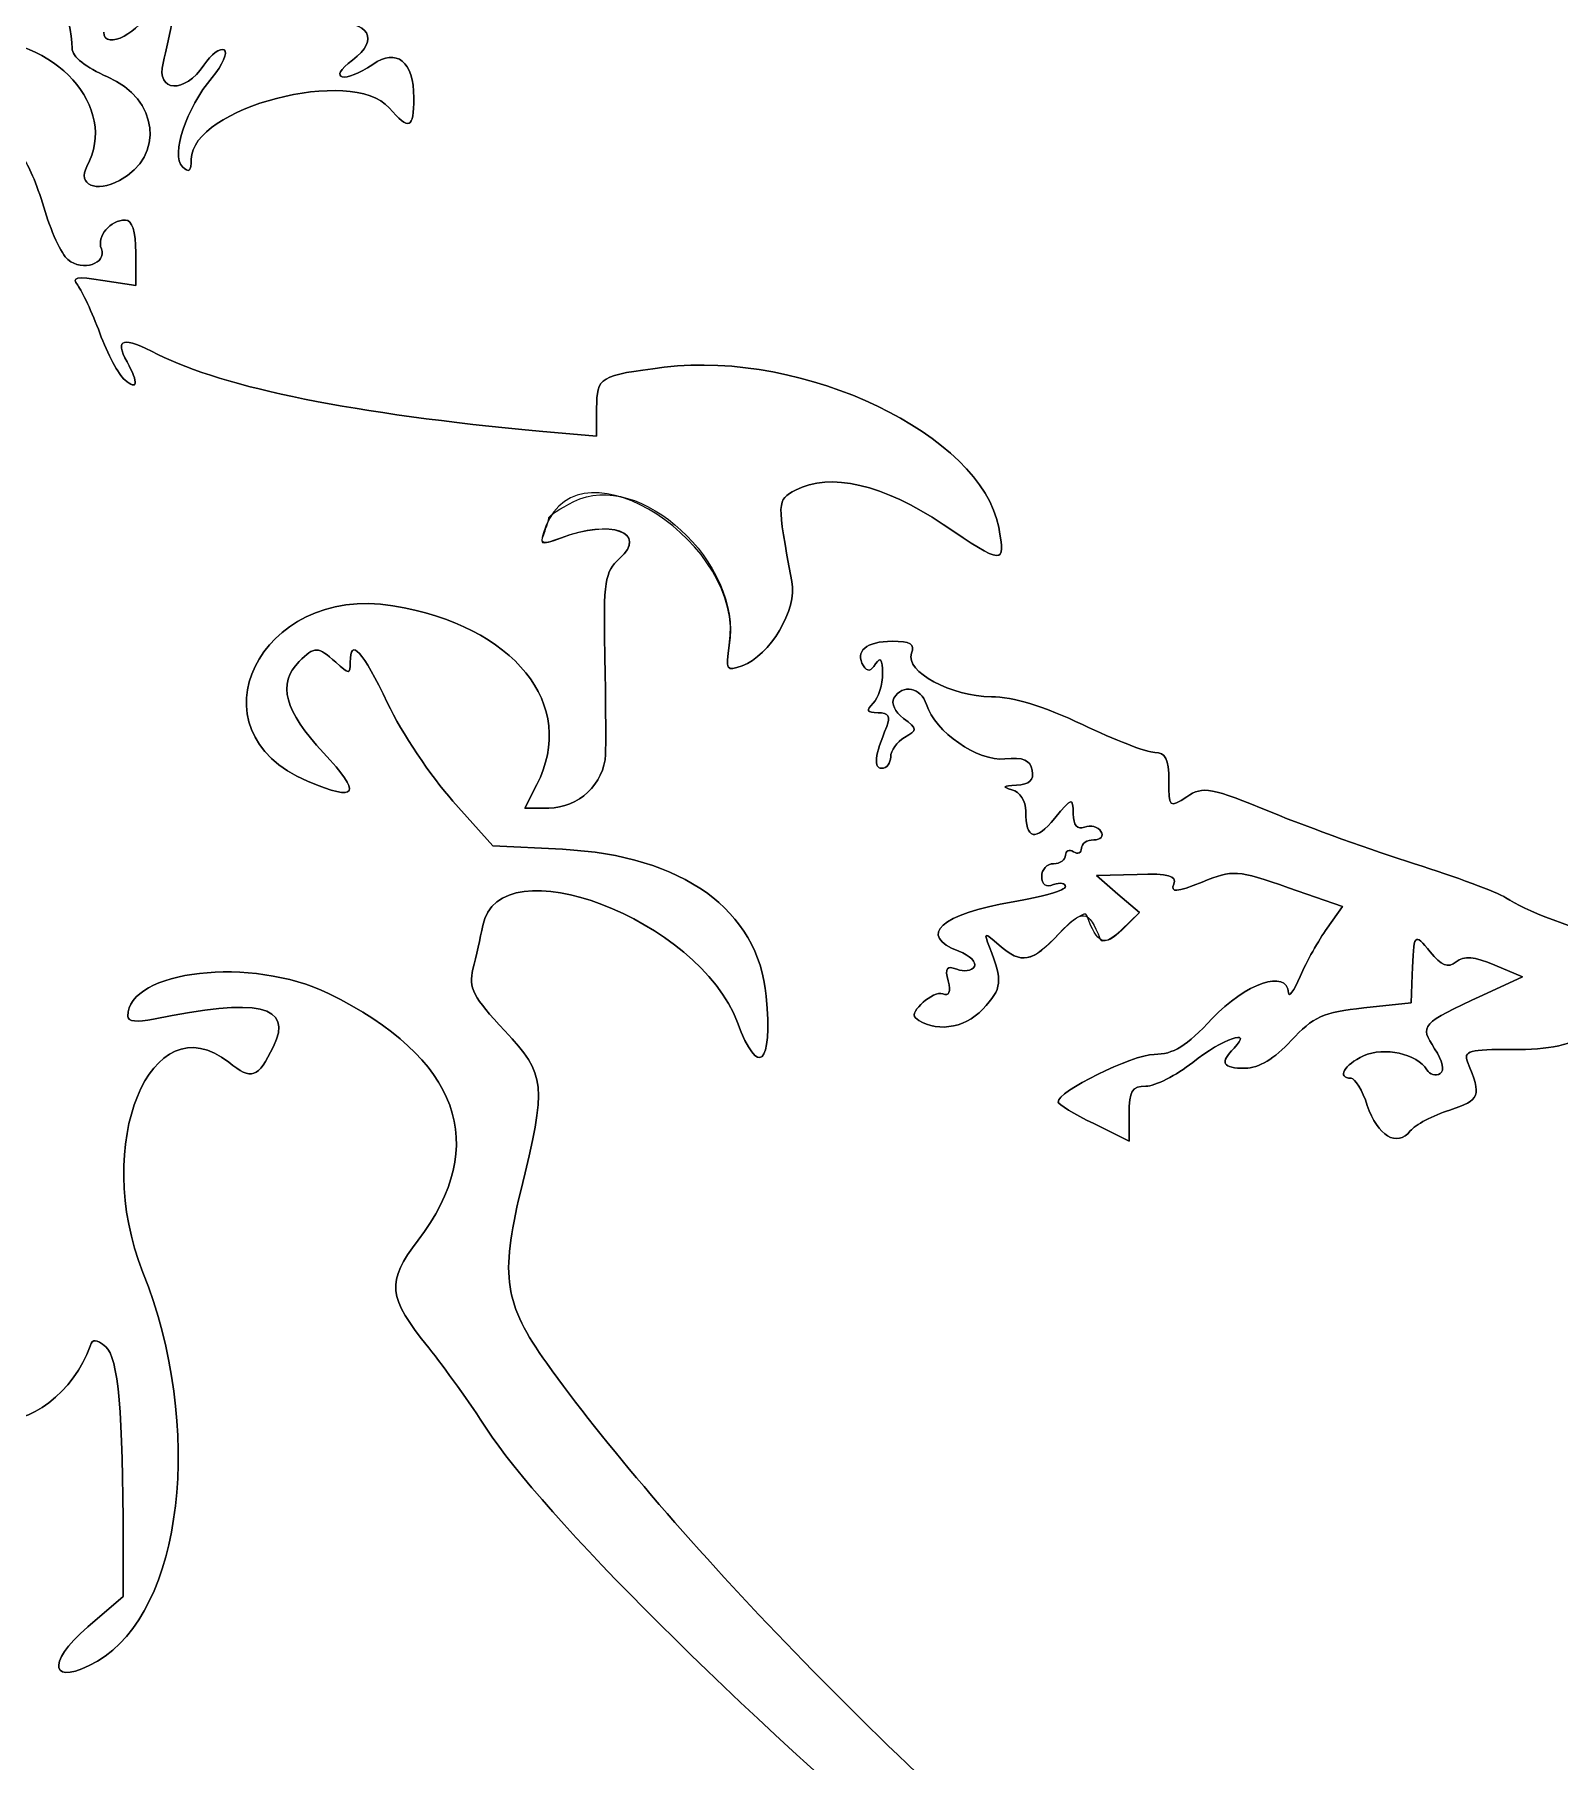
# Model space of a CAD drawing. Extents: x 0 to 106, y 0 to 59.
# Drawn here: x 6.19 to 14.65, y 14.62 to 24.21 of the extents above; entities that cross this region are included whole.
import ezdxf

# ---------------------------------------------------------------- set-up
doc = ezdxf.new("R2010")
doc.units = 0
doc.layers.get('0').update_dxf_attribs({"linetype": 'CONTINUOUS'})

msp = doc.modelspace()

# ---------------------------------------------------------------- linework, layer by layer
at = {"color": 7}
for p, q in [((6.746867, 22.99458), (6.746867, 22.812547)), ((6.746867, 22.812547), (6.746867, 22.99458)), ((6.746867, 22.812547), (6.563776, 22.841651)), ((6.563776, 22.841651), (6.746867, 22.812547)), ((9.304592, 21.976994), (9.304592, 22.132833)), ((9.304592, 22.132833), (9.304592, 21.976994)), ((8.984711, 22.005833), (9.304592, 21.976994)), ((9.304592, 21.976994), (8.984711, 22.005833)), ((8.905336, 19.913246), (8.97254, 20.043421)), ((8.97254, 20.043421), (8.905336, 19.913246)), ((8.506874, 19.951875), (8.728594, 19.703696)), ((8.728594, 19.703696), (8.506874, 19.951875)), ((9.038686, 19.913246), (8.905336, 19.913246)), ((8.905336, 19.913246), (9.038686, 19.913246)), ((8.728594, 19.703696), (9.115679, 19.684382)), ((9.115679, 19.684382), (8.728594, 19.703696)), ((12.30364, 19.545211), (12.077686, 19.538597)), ((12.077686, 19.538597), (12.30364, 19.545211)), ((12.077686, 19.538597), (12.196749, 19.435938)), ((12.196749, 19.435938), (12.077686, 19.538597)), ((13.443729, 19.367411), (13.144221, 19.471128)), ((13.144221, 19.471128), (13.443729, 19.367411)), ((12.196749, 19.435938), (12.315811, 19.33328)), ((12.315811, 19.33328), (12.196749, 19.435938)), ((13.357475, 19.246497), (13.443729, 19.367411)), ((13.443729, 19.367411), (13.357475, 19.246497)), ((12.216063, 19.237501), (12.315811, 19.33328)), ((12.315811, 19.33328), (12.219767, 19.237501)), ((13.829755, 18.987206), (13.824464, 18.832954)), ((13.824464, 18.832954), (13.829755, 18.987206)), ((14.221338, 18.875287), (14.441736, 18.977151)), ((14.441736, 18.977151), (14.221338, 18.875287)), ((14.441736, 18.977151), (14.287484, 19.042239)), ((14.287484, 19.042239), (14.441736, 18.977151)), ((13.824464, 18.832954), (13.561997, 18.804643)), ((13.561997, 18.804643), (13.824464, 18.832954)), ((12.258926, 18.217269), (12.258926, 18.064605)), ((12.258926, 18.064605), (12.258926, 18.217269)), ((12.258926, 18.064605), (12.06287, 18.162236)), ((12.06287, 18.162236), (12.258926, 18.064605)), ((6.677547, 15.537837), (6.677547, 15.84052)), ((6.677547, 15.84052), (6.677547, 15.537837)), ((6.480697, 15.369297), (6.677547, 15.537837)), ((6.677547, 15.537837), (6.480697, 15.369297))]:
    msp.add_line(p, q, dxfattribs=at)
for points in [[(6.187274, 24.599541), (6.284112, 24.555356), (6.394178, 24.30506), (6.394178, 24.128848)], [(6.394178, 24.128848), (6.394178, 24.30506), (6.284112, 24.555356), (6.187274, 24.599541)], [(6.817776, 24.348452), (6.786555, 24.224098), (6.570391, 24.110856), (6.570391, 24.218806)], [(6.570391, 24.218806), (6.570391, 24.110856), (6.786555, 24.224098), (6.817776, 24.348452)], [(6.898738, 24.047356), (6.915142, 24.114031), (6.940013, 24.228331), (6.954036, 24.301091)], [(6.954036, 24.301091), (6.940013, 24.228331), (6.915142, 24.114031), (6.898738, 24.047356)], [(7.823191, 24.278866), (8.044118, 24.278866), (8.10312, 24.178854), (7.949926, 24.064554)], [(7.949926, 24.064554), (8.10312, 24.178854), (8.044118, 24.278866), (7.823191, 24.278866)], [(6.476464, 23.474269), (6.652676, 23.80394), (6.306072, 24.187321), (5.829293, 24.189702)], [(5.829293, 24.189702), (6.306072, 24.187321), (6.652676, 23.80394), (6.476464, 23.474269)], [(6.394178, 24.128848), (6.394178, 24.083869), (6.470114, 24.02275), (6.591028, 23.970892)], [(6.591028, 23.970892), (6.470114, 24.02275), (6.394178, 24.083869), (6.394178, 24.128848)], [(7.237934, 24.12091), (7.215709, 24.134668), (7.165173, 24.096569), (7.125486, 24.035979)], [(7.125486, 24.035979), (7.165173, 24.096569), (7.215709, 24.134668), (7.237934, 24.12091)], [(7.170729, 23.967981), (7.229996, 24.03836), (7.260158, 24.107152), (7.237934, 24.12091)], [(7.237934, 24.12091), (7.260158, 24.107152), (7.229996, 24.03836), (7.170729, 23.967981)], [(7.949926, 24.064554), (7.803612, 23.955546), (7.908387, 23.932792), (8.061845, 24.040212)], [(8.061845, 24.040212), (7.908387, 23.932792), (7.803612, 23.955546), (7.949926, 24.064554)], [(8.061845, 24.040212), (8.195195, 24.13361), (8.29018, 24.056352), (8.29018, 23.85474)], [(8.29018, 23.85474), (8.29018, 24.056352), (8.195195, 24.13361), (8.061845, 24.040212)], [(6.591028, 23.970892), (6.873338, 23.849977), (6.910115, 23.531684), (6.657438, 23.396217)], [(6.657438, 23.396217), (6.910115, 23.531684), (6.873338, 23.849977), (6.591028, 23.970892)], [(7.125486, 24.035979), (7.02124, 23.876965), (6.858786, 23.885167), (6.898738, 24.047356)], [(6.898738, 24.047356), (6.858786, 23.885167), (7.02124, 23.876965), (7.125486, 24.035979)], [(7.006688, 23.472417), (6.941071, 23.537769), (7.027061, 23.797325), (7.170729, 23.967981)], [(7.170729, 23.967981), (7.027061, 23.797325), (6.941071, 23.537769), (7.006688, 23.472417)], [(8.152862, 23.799706), (7.950456, 24.033069), (7.055636, 23.799971), (7.055636, 23.513692)], [(7.055636, 23.513692), (7.055636, 23.799971), (7.950456, 24.033069), (8.152862, 23.799706)], [(8.29018, 23.85474), (8.29018, 23.681173), (8.26478, 23.670854), (8.152862, 23.799706)], [(8.152862, 23.799706), (8.26478, 23.670854), (8.29018, 23.681173), (8.29018, 23.85474)], [(6.124568, 23.510253), (6.148381, 23.4957), (6.198651, 23.377432), (6.236487, 23.247522)], [(6.236487, 23.247522), (6.198651, 23.377432), (6.148381, 23.4957), (6.124568, 23.510253)], [(7.055636, 23.513692), (7.055636, 23.447546), (7.042407, 23.436698), (7.006688, 23.472417)], [(7.006688, 23.472417), (7.042407, 23.436698), (7.055636, 23.447546), (7.055636, 23.513692)], [(6.657438, 23.396217), (6.526999, 23.326632), (6.421695, 23.371876), (6.476464, 23.474269)], [(6.476464, 23.474269), (6.421695, 23.371876), (6.526999, 23.326632), (6.657438, 23.396217)], [(6.236487, 23.247522), (6.274058, 23.117876), (6.334647, 22.986907), (6.371159, 22.956745)], [(6.371159, 22.956745), (6.334647, 22.986907), (6.274058, 23.117876), (6.236487, 23.247522)], [(6.556368, 23.01707), (6.529909, 23.086391), (6.605051, 23.176613), (6.689453, 23.176613)], [(6.689453, 23.176613), (6.605051, 23.176613), (6.529909, 23.086391), (6.556368, 23.01707)], [(6.689453, 23.176613), (6.727288, 23.176613), (6.746867, 23.114436), (6.746867, 22.99458)], [(6.746867, 22.99458), (6.746867, 23.114436), (6.727288, 23.176613), (6.689453, 23.176613)], [(6.371159, 22.956745), (6.452122, 22.889805), (6.588382, 22.933991), (6.556368, 23.01707)], [(6.556368, 23.01707), (6.588382, 22.933991), (6.452122, 22.889805), (6.371159, 22.956745)], [(6.563776, 22.841651), (6.417991, 22.864935), (6.38968, 22.859378), (6.425134, 22.814399)], [(6.425134, 22.814399), (6.38968, 22.859378), (6.417991, 22.864935), (6.563776, 22.841651)], [(6.425134, 22.814399), (6.449741, 22.783178), (6.505038, 22.663587), (6.547901, 22.548758)], [(6.547901, 22.548758), (6.505038, 22.663587), (6.449741, 22.783178), (6.425134, 22.814399)], [(6.547901, 22.548758), (6.591028, 22.433929), (6.653205, 22.317248), (6.686542, 22.289731)], [(6.686542, 22.289731), (6.653205, 22.317248), (6.591028, 22.433929), (6.547901, 22.548758)], [(6.699242, 22.389479), (6.628863, 22.520977), (6.673313, 22.531824), (6.870428, 22.431283)], [(6.870428, 22.431283), (6.673313, 22.531824), (6.628863, 22.520977), (6.699242, 22.389479)], [(6.870428, 22.431283), (7.235552, 22.245016), (7.968183, 22.097644), (8.984711, 22.005833)], [(8.984711, 22.005833), (7.968183, 22.097644), (7.235552, 22.245016), (6.870428, 22.431283)], [(9.679241, 22.359581), (10.454734, 22.45536), (11.439512, 21.984402), (11.535556, 21.47164)], [(11.535556, 21.47164), (11.439512, 21.984402), (10.454734, 22.45536), (9.679241, 22.359581)], [(6.686542, 22.289731), (6.759038, 22.229671), (6.764065, 22.2683), (6.699242, 22.389479)], [(6.699242, 22.389479), (6.764065, 22.2683), (6.759038, 22.229671), (6.686542, 22.289731)], [(9.304592, 22.132833), (9.304592, 22.305341), (9.320731, 22.315131), (9.679241, 22.359581)], [(9.679241, 22.359581), (9.320731, 22.315131), (9.304592, 22.305341), (9.304592, 22.132833)], [(10.040662, 20.817591), (10.131943, 21.379565), (9.214104, 21.974348), (9.02334, 21.476932)], [(9.177592, 21.613986), (9.539541, 21.801046), (10.114216, 21.270822), (10.040662, 20.817591)], [(11.226523, 21.487515), (10.898969, 21.708971), (10.597344, 21.779086), (10.408167, 21.67775)], [(10.408167, 21.67775), (10.597344, 21.779086), (10.898969, 21.708971), (11.226523, 21.487515)], [(10.408167, 21.67775), (10.303657, 21.621923), (10.303657, 21.616103), (10.388324, 21.170016)], [(10.388324, 21.170016), (10.303657, 21.616103), (10.303657, 21.621923), (10.408167, 21.67775)], [(9.040009, 21.525351), (9.040009, 21.534876), (9.101921, 21.574828), (9.177592, 21.613986)], [(9.02334, 21.476932), (8.982329, 21.37004), (8.986298, 21.36713), (9.109065, 21.413697)], [(9.012757, 21.437509), (9.027838, 21.476403), (9.040009, 21.515826), (9.040009, 21.525351)], [(9.431856, 21.297809), (9.593252, 21.443859), (9.381585, 21.517413), (9.103773, 21.411844)], [(9.109065, 21.413697), (9.382114, 21.517678), (9.591664, 21.442536), (9.431856, 21.297809)], [(11.535556, 21.47164), (11.575508, 21.258915), (11.563337, 21.259709), (11.226523, 21.487515)], [(11.226523, 21.487515), (11.563337, 21.259709), (11.575508, 21.258915), (11.535556, 21.47164)], [(9.103773, 21.411844), (9.003232, 21.37348), (8.989738, 21.377449), (9.012757, 21.437509)], [(9.431856, 21.297809), (9.3501, 21.223991), (9.341633, 21.170545), (9.349835, 20.773935)], [(9.349835, 20.773935), (9.341633, 21.170545), (9.3501, 21.223991), (9.431856, 21.297809)], [(8.174028, 21.036137), (7.431608, 21.157316), (7.034998, 20.340548), (7.700954, 20.062206)], [(7.700954, 20.062206), (7.034998, 20.340548), (7.431608, 21.157316), (8.174028, 21.036137)], [(10.388324, 21.170016), (10.417692, 21.01497), (10.266616, 20.759118), (10.112364, 20.703027)], [(10.112364, 20.703027), (10.266616, 20.759118), (10.417692, 21.01497), (10.388324, 21.170016)], [(8.97254, 20.043421), (9.20114, 20.485539), (8.846598, 20.926335), (8.174028, 21.036137)], [(8.174028, 21.036137), (8.846598, 20.926335), (9.20114, 20.485539), (8.97254, 20.043421)], [(7.654123, 20.726045), (7.740641, 20.812564), (7.75731, 20.812299), (7.856793, 20.722341)], [(7.856793, 20.722341), (7.75731, 20.812299), (7.740641, 20.812564), (7.654123, 20.726045)], [(7.937491, 20.722341), (7.937491, 20.862041), (8.004431, 20.788487), (8.14466, 20.495064)], [(8.14466, 20.495064), (8.004431, 20.788487), (7.937491, 20.862041), (7.937491, 20.722341)], [(10.112364, 20.703027), (10.023464, 20.670747), (10.018172, 20.678949), (10.040662, 20.817591)], [(10.040662, 20.817591), (10.018172, 20.678949), (10.023464, 20.670747), (10.112364, 20.703027)], [(10.784669, 20.702497), (10.734927, 20.782666), (10.800544, 20.839287), (10.943419, 20.839287)], [(10.943419, 20.839287), (10.800544, 20.839287), (10.734927, 20.782666), (10.784669, 20.702497)], [(10.943419, 20.839287), (11.045813, 20.839287), (11.071742, 20.823412), (11.051898, 20.772083)], [(11.051898, 20.772083), (11.071742, 20.823412), (11.045813, 20.839287), (10.943419, 20.839287)], [(7.78906, 20.220162), (7.572102, 20.452202), (7.531621, 20.603543), (7.654123, 20.726045)], [(7.654123, 20.726045), (7.531621, 20.603543), (7.572102, 20.452202), (7.78906, 20.220162)], [(7.856793, 20.722341), (7.931935, 20.654343), (7.937491, 20.654343), (7.937491, 20.722341)], [(7.937491, 20.722341), (7.937491, 20.654343), (7.931935, 20.654343), (7.856793, 20.722341)], [(9.349835, 20.773935), (9.354598, 20.531048), (9.35645, 20.277577), (9.353804, 20.210902)], [(9.353804, 20.210902), (9.35645, 20.277577), (9.354598, 20.531048), (9.349835, 20.773935)], [(10.852667, 20.713345), (10.826209, 20.671806), (10.805571, 20.668366), (10.784669, 20.702497)], [(10.784669, 20.702497), (10.805571, 20.668366), (10.826209, 20.671806), (10.852667, 20.713345)], [(10.891296, 20.660693), (10.890767, 20.740597), (10.879654, 20.755943), (10.852667, 20.713345)], [(10.852667, 20.713345), (10.879654, 20.755943), (10.890767, 20.740597), (10.891296, 20.660693)], [(11.051898, 20.772083), (11.013798, 20.672335), (11.273354, 20.531048), (11.49481, 20.530783)], [(11.49481, 20.530783), (11.273354, 20.531048), (11.013798, 20.672335), (11.051898, 20.772083)], [(10.839173, 20.495329), (10.868277, 20.524433), (10.891825, 20.599045), (10.891296, 20.660693)], [(10.891296, 20.660693), (10.891825, 20.599045), (10.868277, 20.524433), (10.839173, 20.495329)], [(10.954002, 20.523904), (10.936804, 20.496123), (10.960352, 20.445323), (11.006654, 20.411191)], [(11.006654, 20.411191), (10.960352, 20.445323), (10.936804, 20.496123), (10.954002, 20.523904)], [(11.133919, 20.48845), (11.103756, 20.5837), (11.003215, 20.603543), (10.954002, 20.523904)], [(10.954002, 20.523904), (11.003215, 20.603543), (11.103756, 20.5837), (11.133919, 20.48845)], [(11.49481, 20.530783), (11.613872, 20.530783), (11.791937, 20.476279), (12.000693, 20.376266)], [(12.000693, 20.376266), (11.791937, 20.476279), (11.613872, 20.530783), (11.49481, 20.530783)], [(8.14466, 20.495064), (8.221918, 20.332875), (8.385166, 20.0884), (8.506874, 19.951875)], [(8.506874, 19.951875), (8.385166, 20.0884), (8.221918, 20.332875), (8.14466, 20.495064)], [(10.865896, 20.442412), (10.803984, 20.442412), (10.797898, 20.454318), (10.839173, 20.495329)], [(10.839173, 20.495329), (10.797898, 20.454318), (10.803984, 20.442412), (10.865896, 20.442412)], [(10.913786, 20.365419), (10.937069, 20.422039), (10.924369, 20.442412), (10.865896, 20.442412)], [(10.865896, 20.442412), (10.924369, 20.442412), (10.937069, 20.422039), (10.913786, 20.365419)], [(11.570216, 20.186296), (11.419933, 20.171215), (11.182337, 20.335785), (11.133919, 20.48845)], [(11.133919, 20.48845), (11.182337, 20.335785), (11.419933, 20.171215), (11.570216, 20.186296)], [(10.886798, 20.133908), (10.839173, 20.133908), (10.847375, 20.204288), (10.913786, 20.365419)], [(10.913786, 20.365419), (10.847375, 20.204288), (10.839173, 20.133908), (10.886798, 20.133908)], [(11.006654, 20.411191), (11.0855, 20.352719), (11.086029, 20.346633), (11.013269, 20.305358)], [(11.013269, 20.305358), (11.086029, 20.346633), (11.0855, 20.352719), (11.006654, 20.411191)], [(12.000693, 20.376266), (12.177699, 20.2916), (12.35788, 20.222015), (12.401007, 20.222015)], [(12.401007, 20.222015), (12.35788, 20.222015), (12.177699, 20.2916), (12.000693, 20.376266)], [(11.013269, 20.305358), (10.970936, 20.281281), (10.936011, 20.232862), (10.936011, 20.197673)], [(10.936011, 20.197673), (10.936011, 20.232862), (10.970936, 20.281281), (11.013269, 20.305358)], [(12.401007, 20.222015), (12.461332, 20.222015), (12.479588, 20.186031), (12.479588, 20.066704)], [(12.479588, 20.066704), (12.479588, 20.186031), (12.461332, 20.222015), (12.401007, 20.222015)], [(7.700954, 20.062206), (7.980883, 19.945261), (8.005224, 19.989181), (7.78906, 20.220162)], [(7.78906, 20.220162), (8.005224, 19.989181), (7.980883, 19.945261), (7.700954, 20.062206)], [(9.353804, 20.210902), (9.346925, 20.048977), (9.203521, 19.913246), (9.038686, 19.913246)], [(9.038686, 19.913246), (9.203521, 19.913246), (9.346925, 20.048977), (9.353804, 20.210902)], [(10.936011, 20.197673), (10.936011, 20.162483), (10.91405, 20.133908), (10.886798, 20.133908)], [(10.886798, 20.133908), (10.91405, 20.133908), (10.936011, 20.162483), (10.936011, 20.197673)], [(11.721293, 20.122796), (11.710181, 20.18021), (11.671551, 20.19635), (11.570216, 20.186296)], [(11.570216, 20.186296), (11.671551, 20.19635), (11.710181, 20.18021), (11.721293, 20.122796)], [(11.608581, 20.015111), (11.552224, 20.029927), (11.559104, 20.036806), (11.633981, 20.040511)], [(11.633981, 20.040511), (11.559104, 20.036806), (11.552224, 20.029927), (11.608581, 20.015111)], [(11.633981, 20.040511), (11.706476, 20.044215), (11.731876, 20.068292), (11.721293, 20.122796)], [(11.721293, 20.122796), (11.731876, 20.068292), (11.706476, 20.044215), (11.633981, 20.040511)], [(12.479588, 20.066704), (12.479588, 19.915627), (12.482234, 19.912982), (12.579071, 19.976482)], [(12.579071, 19.976482), (12.482234, 19.912982), (12.479588, 19.915627), (12.479588, 20.066704)], [(12.579071, 19.976482), (12.670352, 20.036542), (12.709775, 20.029134), (13.053204, 19.888111)], [(13.053204, 19.888111), (12.709775, 20.029134), (12.670352, 20.036542), (12.579071, 19.976482)], [(11.685839, 19.895519), (11.685839, 19.953198), (11.653295, 20.003469), (11.608581, 20.015111)], [(11.608581, 20.015111), (11.653295, 20.003469), (11.685839, 19.953198), (11.685839, 19.895519)], [(11.948834, 19.881761), (11.947247, 19.975688), (11.943278, 19.974894), (11.84697, 19.857155)], [(11.84697, 19.857155), (11.943278, 19.974894), (11.947247, 19.975688), (11.948834, 19.881761)], [(11.84697, 19.857155), (11.738756, 19.724863), (11.685839, 19.737563), (11.685839, 19.895519)], [(11.685839, 19.895519), (11.685839, 19.737563), (11.738756, 19.724863), (11.84697, 19.857155)], [(12.01207, 19.807413), (11.970795, 19.791538), (11.949893, 19.816409), (11.948834, 19.881761)], [(11.948834, 19.881761), (11.949893, 19.816409), (11.970795, 19.791538), (12.01207, 19.807413)], [(13.053204, 19.888111), (13.25905, 19.803444), (13.61412, 19.675651), (13.841926, 19.604213)], [(13.841926, 19.604213), (13.61412, 19.675651), (13.25905, 19.803444), (13.053204, 19.888111)], [(12.102822, 19.78413), (12.086682, 19.810059), (12.045936, 19.820378), (12.01207, 19.807413)], [(12.01207, 19.807413), (12.045936, 19.820378), (12.086682, 19.810059), (12.102822, 19.78413)], [(12.063134, 19.737034), (12.10097, 19.737034), (12.118697, 19.758201), (12.102822, 19.78413)], [(12.102822, 19.78413), (12.118697, 19.758201), (12.10097, 19.737034), (12.063134, 19.737034)], [(10.085905, 18.723152), (9.871858, 19.297297), (8.764842, 19.718513), (8.672503, 19.260784)], [(8.672503, 19.260784), (8.764842, 19.718513), (9.871858, 19.297297), (10.085905, 18.723152)], [(9.115679, 19.684382), (9.781899, 19.65078), (10.20047, 19.348626), (10.245184, 18.869466)], [(10.245184, 18.869466), (10.20047, 19.348626), (9.781899, 19.65078), (9.115679, 19.684382)], [(11.840091, 19.604742), (11.876339, 19.604742), (11.906237, 19.625644), (11.906237, 19.651309)], [(11.906237, 19.651309), (11.906237, 19.625644), (11.876339, 19.604742), (11.840091, 19.604742)], [(11.906237, 19.651309), (11.906237, 19.676974), (11.92608, 19.685705), (11.950422, 19.670888)], [(11.950422, 19.670888), (11.92608, 19.685705), (11.906237, 19.676974), (11.906237, 19.651309)], [(11.950422, 19.670888), (11.974499, 19.655807), (11.994343, 19.664538), (11.994343, 19.690203)], [(11.994343, 19.690203), (11.994343, 19.664538), (11.974499, 19.655807), (11.950422, 19.670888)], [(11.994343, 19.690203), (11.994343, 19.715867), (12.025299, 19.737034), (12.063134, 19.737034)], [(12.063134, 19.737034), (12.025299, 19.737034), (11.994343, 19.715867), (11.994343, 19.690203)], [(11.773945, 19.533834), (11.773945, 19.572728), (11.803578, 19.604742), (11.840091, 19.604742)], [(11.840091, 19.604742), (11.803578, 19.604742), (11.773945, 19.572728), (11.773945, 19.533834)], [(12.506311, 19.491236), (12.524567, 19.538597), (12.479588, 19.550503), (12.30364, 19.545211)], [(12.30364, 19.545211), (12.479588, 19.550503), (12.524567, 19.538597), (12.506311, 19.491236)], [(13.144221, 19.471128), (12.856354, 19.57114), (12.837569, 19.572199), (12.664002, 19.502878)], [(12.664002, 19.502878), (12.837569, 19.572199), (12.856354, 19.57114), (13.144221, 19.471128)], [(13.841926, 19.604213), (14.069732, 19.532776), (14.297803, 19.447845), (14.348867, 19.415565)], [(14.348867, 19.415565), (14.297803, 19.447845), (14.069732, 19.532776), (13.841926, 19.604213)], [(11.616254, 19.393341), (11.775797, 19.419799), (11.906237, 19.457634), (11.906237, 19.477478)], [(11.906237, 19.477478), (11.906237, 19.457634), (11.775797, 19.419799), (11.616254, 19.393341)], [(11.840091, 19.488326), (11.798287, 19.472186), (11.773945, 19.488855), (11.773945, 19.533834)], [(11.773945, 19.533834), (11.773945, 19.488855), (11.798287, 19.472186), (11.840091, 19.488326)], [(11.906237, 19.477478), (11.906237, 19.497322), (11.876339, 19.502349), (11.840091, 19.488326)], [(11.840091, 19.488326), (11.876339, 19.502349), (11.906237, 19.497322), (11.906237, 19.477478)], [(12.664002, 19.502878), (12.519275, 19.444934), (12.48779, 19.442553), (12.506311, 19.491236)], [(12.506311, 19.491236), (12.48779, 19.442553), (12.519275, 19.444934), (12.664002, 19.502878)], [(11.313571, 19.118703), (11.08206, 19.206545), (11.214352, 19.326666), (11.616254, 19.393341)], [(11.616254, 19.393341), (11.214352, 19.326666), (11.08206, 19.206545), (11.313571, 19.118703)], [(14.348867, 19.415565), (14.585404, 19.266076), (15.090493, 19.113676), (18.079753, 18.288706)], [(18.079753, 18.288706), (15.090493, 19.113676), (14.585404, 19.266076), (14.348867, 19.415565)], [(11.869724, 19.21607), (12.001222, 19.356563), (12.032178, 19.352595), (12.098853, 19.185643)], [(12.023976, 19.317934), (12.015245, 19.342276), (11.947512, 19.297561), (11.873428, 19.218716)], [(12.219767, 19.237501), (12.12293, 19.140664), (12.082184, 19.157332), (12.023976, 19.317934)], [(8.672503, 19.260784), (8.659274, 19.195432), (8.634932, 19.086689), (8.618263, 19.019485)], [(8.618263, 19.019485), (8.634932, 19.086689), (8.659274, 19.195432), (8.672503, 19.260784)], [(11.538466, 19.15257), (11.4538, 19.226918), (11.451683, 19.226389), (11.484756, 19.141722)], [(11.484756, 19.141722), (11.451683, 19.226389), (11.4538, 19.226918), (11.538466, 19.15257)], [(11.873428, 19.218716), (11.719706, 19.055203), (11.662556, 19.044091), (11.538466, 19.15257)], [(11.538466, 19.15257), (11.662026, 19.044355), (11.719706, 19.055468), (11.869724, 19.21607)], [(12.098853, 19.185643), (12.108378, 19.161566), (12.161295, 19.184849), (12.216063, 19.237501)], [(13.207985, 18.979268), (13.24291, 19.059701), (13.310379, 19.180087), (13.357475, 19.246497)], [(13.357475, 19.246497), (13.310379, 19.180087), (13.24291, 19.059701), (13.207985, 18.979268)], [(13.929768, 19.114999), (13.840603, 19.225066), (13.837957, 19.221891), (13.829755, 18.987206)], [(13.829755, 18.987206), (13.837957, 19.221891), (13.840603, 19.225066), (13.929768, 19.114999)], [(7.817106, 18.884283), (7.392715, 19.092774), (6.702682, 19.014722), (6.702682, 18.758341)], [(6.702682, 18.758341), (6.702682, 19.014722), (7.392715, 19.092774), (7.817106, 18.884283)], [(11.400354, 19.033508), (11.414641, 19.056526), (11.375748, 19.094891), (11.313571, 19.118703)], [(11.313571, 19.118703), (11.375748, 19.094891), (11.414641, 19.056526), (11.400354, 19.033508)], [(11.484756, 19.141722), (11.559104, 18.951751), (11.555135, 18.913651), (11.44692, 18.79697)], [(11.44692, 18.79697), (11.555135, 18.913651), (11.559104, 18.951751), (11.484756, 19.141722)], [(14.072907, 19.059701), (14.027399, 19.023718), (13.992738, 19.037212), (13.929768, 19.114999)], [(13.929768, 19.114999), (13.992738, 19.037212), (14.027399, 19.023718), (14.072907, 19.059701)], [(14.287484, 19.042239), (14.175301, 19.089599), (14.116828, 19.094362), (14.072907, 19.059701)], [(14.072907, 19.059701), (14.116828, 19.094362), (14.175301, 19.089599), (14.287484, 19.042239)], [(8.618263, 19.019485), (8.592863, 18.915504), (8.618528, 18.865233), (8.79474, 18.67685)], [(8.79474, 18.67685), (8.618528, 18.865233), (8.592863, 18.915504), (8.618263, 19.019485)], [(11.254833, 18.953868), (11.236048, 19.025835), (11.246366, 19.040122), (11.302458, 19.018691)], [(11.302458, 19.018691), (11.246366, 19.040122), (11.236048, 19.025835), (11.254833, 18.953868)], [(11.302458, 19.018691), (11.341881, 19.00361), (11.386066, 19.010224), (11.400354, 19.033508)], [(11.400354, 19.033508), (11.386066, 19.010224), (11.341881, 19.00361), (11.302458, 19.018691)], [(12.719829, 18.744847), (12.902127, 18.940639), (13.1384, 19.020808), (13.142633, 18.887987)], [(13.142633, 18.887987), (13.1384, 19.020808), (12.902127, 18.940639), (12.719829, 18.744847)], [(13.142633, 18.887987), (13.143691, 18.857824), (13.17306, 18.898835), (13.207985, 18.979268)], [(13.207985, 18.979268), (13.17306, 18.898835), (13.143691, 18.857824), (13.142633, 18.887987)], [(8.313728, 17.514801), (8.718011, 18.044496), (8.542857, 18.528154), (7.817106, 18.884283)], [(7.817106, 18.884283), (8.542857, 18.528154), (8.718011, 18.044496), (8.313728, 17.514801)], [(11.073065, 18.749875), (11.036023, 18.781625), (11.173871, 18.90201), (11.224935, 18.882431)], [(11.224935, 18.882431), (11.173871, 18.90201), (11.036023, 18.781625), (11.073065, 18.749875)], [(11.224935, 18.882431), (11.260919, 18.868408), (11.270973, 18.89222), (11.254833, 18.953868)], [(11.254833, 18.953868), (11.270973, 18.89222), (11.260919, 18.868408), (11.224935, 18.882431)], [(7.263333, 18.502754), (6.829946, 18.843802), (6.503451, 18.044761), (6.786819, 17.336737)], [(6.786819, 17.336737), (6.503451, 18.044761), (6.829946, 18.843802), (7.263333, 18.502754)], [(6.846086, 18.741937), (7.422083, 18.863645), (7.625018, 18.817343), (7.511512, 18.589537)], [(7.511512, 18.589537), (7.625018, 18.817343), (7.422083, 18.863645), (6.846086, 18.741937)], [(10.245184, 18.869466), (10.281432, 18.483439), (10.202322, 18.410944), (10.085905, 18.723152)], [(10.085905, 18.723152), (10.202322, 18.410944), (10.281432, 18.483439), (10.245184, 18.869466)], [(11.44692, 18.79697), (11.345056, 18.686904), (11.172283, 18.665208), (11.073065, 18.749875)], [(11.073065, 18.749875), (11.172283, 18.665208), (11.345056, 18.686904), (11.44692, 18.79697)], [(13.561997, 18.804643), (13.336043, 18.780566), (13.279687, 18.755166), (13.158508, 18.622875)], [(13.158508, 18.622875), (13.279687, 18.755166), (13.336043, 18.780566), (13.561997, 18.804643)], [(13.954374, 18.577896), (13.869443, 18.707806), (13.876851, 18.715743), (14.221338, 18.875287)], [(14.221338, 18.875287), (13.876851, 18.715743), (13.869443, 18.707806), (13.954374, 18.577896)], [(6.702682, 18.758341), (6.702682, 18.728973), (6.755599, 18.722887), (6.846086, 18.741937)], [(6.846086, 18.741937), (6.755599, 18.722887), (6.702682, 18.728973), (6.702682, 18.758341)], [(12.39889, 18.54641), (12.5034, 18.54641), (12.577748, 18.592183), (12.719829, 18.744847)], [(12.719829, 18.744847), (12.577748, 18.592183), (12.5034, 18.54641), (12.39889, 18.54641)], [(12.841008, 18.5816), (12.953985, 18.694312), (12.777244, 18.633193), (12.61188, 18.502225)], [(12.61188, 18.502225), (12.777244, 18.633193), (12.953985, 18.694312), (12.841008, 18.5816)], [(8.79474, 18.67685), (9.024663, 18.431052), (9.029161, 18.385808), (8.882052, 17.78203)], [(8.882052, 17.78203), (9.029161, 18.385808), (9.024663, 18.431052), (8.79474, 18.67685)], [(13.158508, 18.622875), (13.066698, 18.522862), (12.977533, 18.469152), (12.902921, 18.469152)], [(12.902921, 18.469152), (12.977533, 18.469152), (13.066698, 18.522862), (13.158508, 18.622875)], [(14.85184, 18.671293), (14.71214, 18.598268), (14.589109, 18.572339), (14.38485, 18.573398)], [(14.38485, 18.573398), (14.589109, 18.572339), (14.71214, 18.598268), (14.85184, 18.671293)], [(7.511512, 18.589537), (7.423142, 18.412267), (7.391921, 18.401419), (7.263333, 18.502754)], [(7.263333, 18.502754), (7.391921, 18.401419), (7.423142, 18.412267), (7.511512, 18.589537)], [(11.864432, 18.282092), (11.858876, 18.339242), (12.277711, 18.54641), (12.39889, 18.54641)], [(12.39889, 18.54641), (12.277711, 18.54641), (11.858876, 18.339242), (11.864432, 18.282092)], [(12.61188, 18.502225), (12.519805, 18.429465), (12.402859, 18.369933), (12.351794, 18.369933)], [(12.351794, 18.369933), (12.402859, 18.369933), (12.519805, 18.429465), (12.61188, 18.502225)], [(12.902921, 18.469152), (12.777244, 18.469152), (12.760046, 18.500373), (12.841008, 18.5816)], [(12.841008, 18.5816), (12.760046, 18.500373), (12.777244, 18.469152), (12.902921, 18.469152)], [(13.490295, 18.414119), (13.409862, 18.414119), (13.451931, 18.488996), (13.559616, 18.538208)], [(13.559616, 18.538208), (13.451931, 18.488996), (13.409862, 18.414119), (13.490295, 18.414119)], [(13.559616, 18.538208), (13.674974, 18.590596), (13.85542, 18.550644), (13.911511, 18.460156)], [(13.911511, 18.460156), (13.85542, 18.550644), (13.674974, 18.590596), (13.559616, 18.538208)], [(13.984272, 18.439519), (14.01073, 18.455658), (13.999088, 18.510162), (13.954374, 18.577896)], [(13.954374, 18.577896), (13.999088, 18.510162), (14.01073, 18.455658), (13.984272, 18.439519)], [(14.136407, 18.5054), (14.216046, 18.313313), (14.208109, 18.291617), (14.037718, 18.237377)], [(14.037718, 18.237377), (14.208109, 18.291617), (14.216046, 18.313313), (14.136407, 18.5054)], [(14.38485, 18.573398), (14.149636, 18.574721), (14.112065, 18.564402), (14.136407, 18.5054)], [(14.136407, 18.5054), (14.112065, 18.564402), (14.149636, 18.574721), (14.38485, 18.573398)], [(13.580518, 18.263571), (13.553266, 18.346385), (13.512785, 18.414119), (13.490295, 18.414119)], [(13.490295, 18.414119), (13.512785, 18.414119), (13.553266, 18.346385), (13.580518, 18.263571)], [(13.911511, 18.460156), (13.927651, 18.433962), (13.960459, 18.424702), (13.984272, 18.439519)], [(13.984272, 18.439519), (13.960459, 18.424702), (13.927651, 18.433962), (13.911511, 18.460156)], [(12.351794, 18.369933), (12.27533, 18.369933), (12.258926, 18.34321), (12.258926, 18.217269)], [(12.258926, 18.217269), (12.258926, 18.34321), (12.27533, 18.369933), (12.351794, 18.369933)], [(12.06287, 18.162236), (11.95492, 18.215946), (11.865491, 18.269656), (11.864432, 18.282092)], [(11.864432, 18.282092), (11.865491, 18.269656), (11.95492, 18.215946), (12.06287, 18.162236)], [(13.819172, 18.121754), (13.745089, 18.02915), (13.63661, 18.093709), (13.580518, 18.263571)], [(13.580518, 18.263571), (13.63661, 18.093709), (13.745089, 18.02915), (13.819172, 18.121754)], [(14.037718, 18.237377), (13.944849, 18.208009), (13.846159, 18.155886), (13.819172, 18.121754)], [(13.819172, 18.121754), (13.846159, 18.155886), (13.944849, 18.208009), (14.037718, 18.237377)], [(8.882052, 17.78203), (8.768811, 17.316628), (8.792359, 17.162376), (9.027838, 16.832177)], [(9.027838, 16.832177), (8.792359, 17.162376), (8.768811, 17.316628), (8.882052, 17.78203)], [(8.37273, 16.917372), (8.144395, 17.200476), (8.136193, 17.282497), (8.313728, 17.514801)], [(8.313728, 17.514801), (8.136193, 17.282497), (8.144395, 17.200476), (8.37273, 16.917372)], [(6.786819, 17.336737), (7.129719, 16.481075), (7.009598, 15.455287), (6.534407, 15.179856)], [(6.534407, 15.179856), (7.009598, 15.455287), (7.129719, 16.481075), (6.786819, 17.336737)], [(6.580709, 16.924252), (6.528322, 16.967379), (6.507949, 16.968437), (6.494191, 16.927956)], [(6.494191, 16.927956), (6.507949, 16.968437), (6.528322, 16.967379), (6.580709, 16.924252)], [(6.494191, 16.927956), (6.410053, 16.678189), (6.13912, 16.471021), (5.977725, 16.532669)], [(5.977725, 16.532669), (6.13912, 16.471021), (6.410053, 16.678189), (6.494191, 16.927956)], [(6.677547, 15.84052), (6.677547, 16.557275), (6.649765, 16.867102), (6.580709, 16.924252)], [(6.580709, 16.924252), (6.649765, 16.867102), (6.677547, 16.557275), (6.677547, 15.84052)], [(8.694728, 16.467581), (8.604505, 16.607281), (8.459513, 16.809423), (8.37273, 16.917372)], [(8.37273, 16.917372), (8.459513, 16.809423), (8.604505, 16.607281), (8.694728, 16.467581)], [(9.027838, 16.832177), (9.66125, 15.943971), (10.927544, 14.627142), (12.038528, 13.701895)], [(12.038528, 13.701895), (10.927544, 14.627142), (9.66125, 15.943971), (9.027838, 16.832177)], [(11.200594, 13.969124), (10.111834, 14.887227), (8.998998, 15.996888), (8.694728, 16.467581)], [(8.694728, 16.467581), (8.998998, 15.996888), (10.111834, 14.887227), (11.200594, 13.969124)], [(6.534407, 15.179856), (6.277762, 15.03116), (6.240455, 15.163716), (6.480697, 15.369297)], [(6.480697, 15.369297), (6.240455, 15.163716), (6.277762, 15.03116), (6.534407, 15.179856)]]:
    msp.add_open_spline(points, degree=3, dxfattribs=at)

doc.saveas('drawing.dxf')
